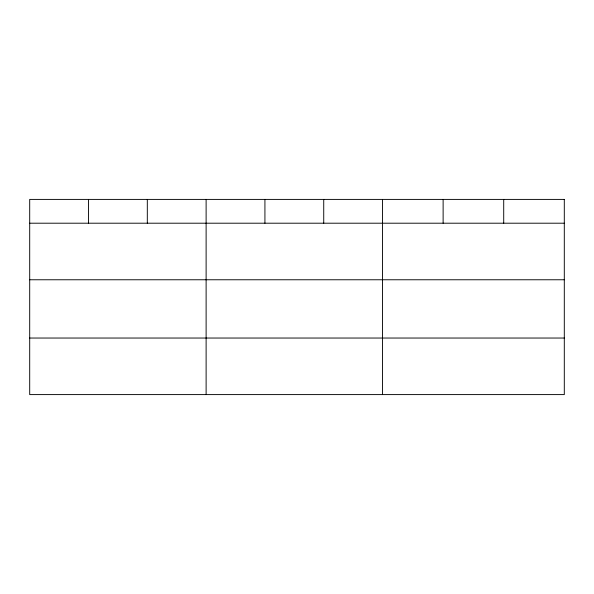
<?xml version="1.0" encoding="UTF-8"?>
<svg xmlns="http://www.w3.org/2000/svg" width="594" height="594" viewBox="0 0 594 594"><rect width="100%" height="100%" fill="white"/><g stroke="black" fill="none" stroke-linecap="round" stroke-linejoin="round"><path stroke-width="0.89" d="M29.7 223.203L564.3 223.203M29.7 279.767L564.3 279.767M29.7 338.038L564.3 338.038M503.712 199.406L503.712 223.203M443.124 199.406L443.124 223.203M382.536 199.406L382.536 394.594M323.73 199.406L323.73 223.203M264.924 199.406L264.924 223.203M206.118 199.406L206.118 394.594M147.312 199.406L147.312 223.203M88.506 199.406L88.506 223.203M564.3 199.406L29.7 199.406L29.7 394.594L564.3 394.594L564.3 199.406"/></g></svg>
